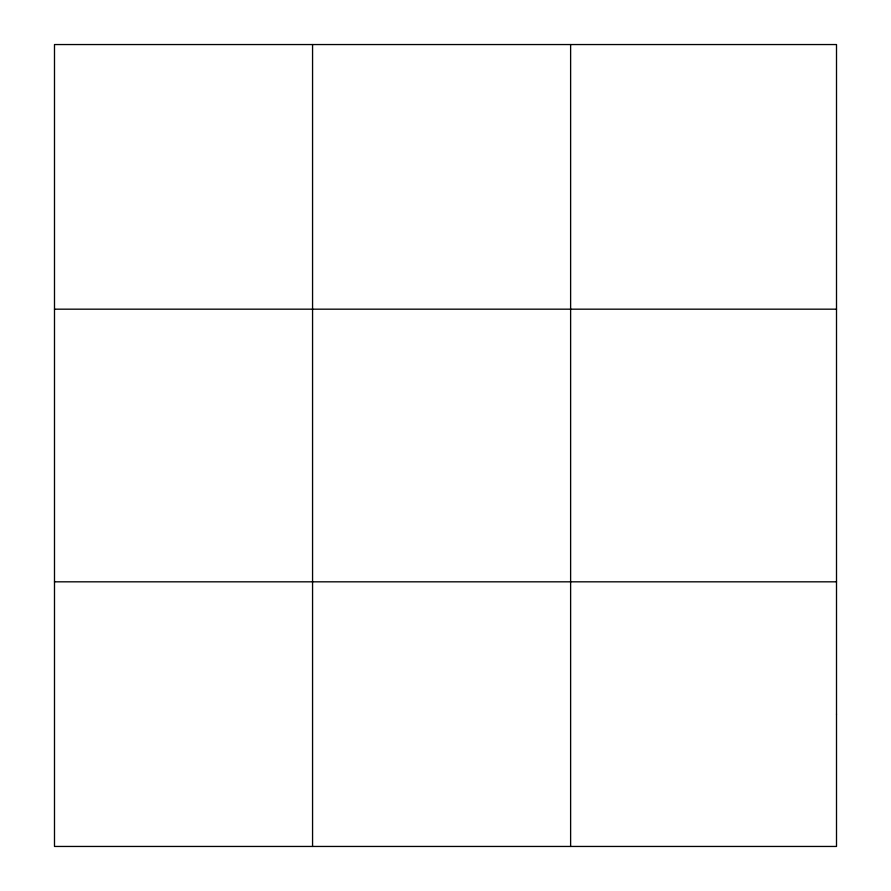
<?xml version="1.0" encoding="UTF-8"?>
<svg xmlns="http://www.w3.org/2000/svg" width="891" height="891" viewBox="0 0 891 891"><rect width="100%" height="100%" fill="white"/><g stroke="black" fill="none" stroke-linecap="round" stroke-linejoin="round"><path stroke-width="1.34" d="M312.563 44.55L312.563 846.45M570.619 44.55L570.619 846.45M54.496 309.177L836.504 309.177M54.496 581.823L836.504 581.823M836.504 714.137L836.504 846.45L54.496 846.45L54.496 44.55L836.504 44.55L836.504 714.137"/></g></svg>
